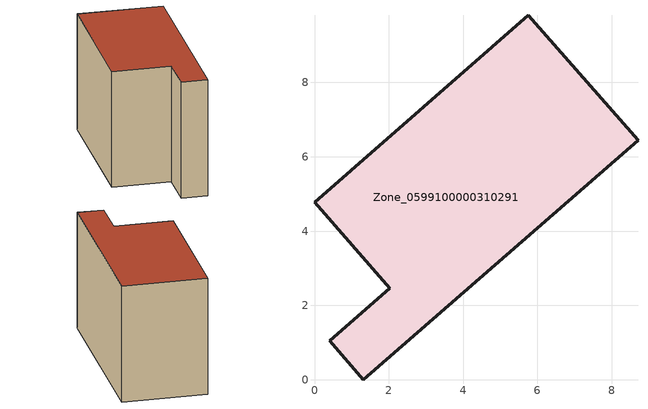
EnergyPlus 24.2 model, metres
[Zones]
Zone_0599100000310291
 floor ground (C_G): 0.41,1.05 2.02,2.46 0,4.78 5.76,9.81 8.71,6.44 1.31,0 z0
 wall outside (C_F): 2.02,2.46 0.41,1.05 1.31,0 8.71,6.44 5.76,9.81 0,4.78 2.02,2.46 z0:6.35
 roof outside (C_R): 5.76,9.81 0,4.78 2.02,2.46 0.41,1.05 1.31,0 8.71,6.44 z6.35
[BUILDING]
Pand.0599100000310291: North Axis=0; Terrain=City; Loads Convergence Tolerance Value=0.04; Temperature Convergence Tolerance Value=0.4; Solar Distribution=FullExterior; Maximum Number of Warmup Days=25; Minimum Number of Warmup Days=1
[Site:Location]
Rotterdam.The.Hague.AP_ZH_NLD Design_Conditions: Latitude=51.96; Longitude=4.45; Time Zone=1; Elevation=-4.5
[SITE:GROUNDTEMPERATURE:BUILDINGSURFACE]
18, 18, 18, 18, 18, 18, 18, 18, 18, 18, 18, 18
[MATERIAL] Thermal Absorptance=0.9; Solar Absorptance=0.7; Visible Absorptance=0.7
Name | Roughness | Thickness | Conductivity | Density | Specific Heat
G.TI.1946 | MediumSmooth | 0.15 | 1 | 540 | 1210
F.TI.1946 | Rough | 0.3 | 0.857143 | 1920 | 840
R.TI.1946 | MediumRough | 0.2 | 0.1 | 1500 | 1000
[CONSTRUCTION]
C_G: G.TI.1946
C_F: F.TI.1946
C_R: R.TI.1946
[ZONE]
Zone_0599100000310291: Type=1; Multiplier=1; Ceiling Height=Autocalculate; Volume=Autocalculate; Floor Area=autocalculate; Part of Total Floor Area=Yes
[ZONEINFILTRATION:DESIGNFLOWRATE]
Infil_Zone_0599100000310291: Zone or ZoneList or Space or SpaceList=Zone_0599100000310291; Schedule=AlwaysOn; Design Flow Rate Calculation Method=Flow/Area; Flow Rate per Floor Area=0.003; Constant Term Coefficient=1; Temperature Term Coefficient=0; Velocity Term Coefficient=0; Velocity Squared Term Coefficient=0
[HVACTEMPLATE:ZONE:IDEALLOADSAIRSYSTEM]
Zone_0599100000310291: Maximum Heating Supply Air Temperature=50; Minimum Cooling Supply Air Temperature=13; Maximum Heating Supply Air Humidity Ratio=0.0156; Minimum Cooling Supply Air Humidity Ratio=0.0077; Heating Limit=NoLimit; Cooling Limit=NoLimit; Dehumidification Control Type=ConstantSensibleHeatRatio; Cooling Sensible Heat Ratio=0.7; Dehumidification Setpoint=60; Humidification Control Type=None; Humidification Setpoint=30; Outdoor Air Method=None; Outdoor Air Flow Rate per Person=0.00944; Outdoor Air Flow Rate per Zone Floor Area=0; Outdoor Air Flow Rate per Zone=0; Demand Controlled Ventilation Type=None; Outdoor Air Economizer Type=NoEconomizer; Heat Recovery Type=None; Sensible Heat Recovery Effectiveness=0.7; Latent Heat Recovery Effectiveness=0.65
[ZONECONTROL:THERMOSTAT]
ThermostatControl_Zone_0599100000310291: Zone or ZoneList=Zone_0599100000310291; Control Type Schedule=DualSetpointControlType; Control 1=Thermostat_Zone_0599100000310291; Temperature Difference Between Cutout And Setpoint=0
[THERMOSTATSETPOINT:DUALSETPOINT]
Thermostat_Zone_0599100000310291: Heating Setpoint Temperature Schedule=HeatingSetpoint_Zone_0599100000310291; Cooling Setpoint Temperature Schedule=CoolingSetpoint_Zone_0599100000310291
[SCHEDULE:COMPACT]
HeatingSetpoint_Zone_0599100000310291: Through: 12/31, For: AllDays, Until: 24:00, 21
CoolingSetpoint_Zone_0599100000310291: Through: 12/31, For: AllDays, Until: 24:00, 24
DualSetpointControlType: Through: 12/31, For: AllDays, Until: 24:00, 4
AlwaysOn: Through: 12/31, For: AllDays, Until: 24:00, 1
